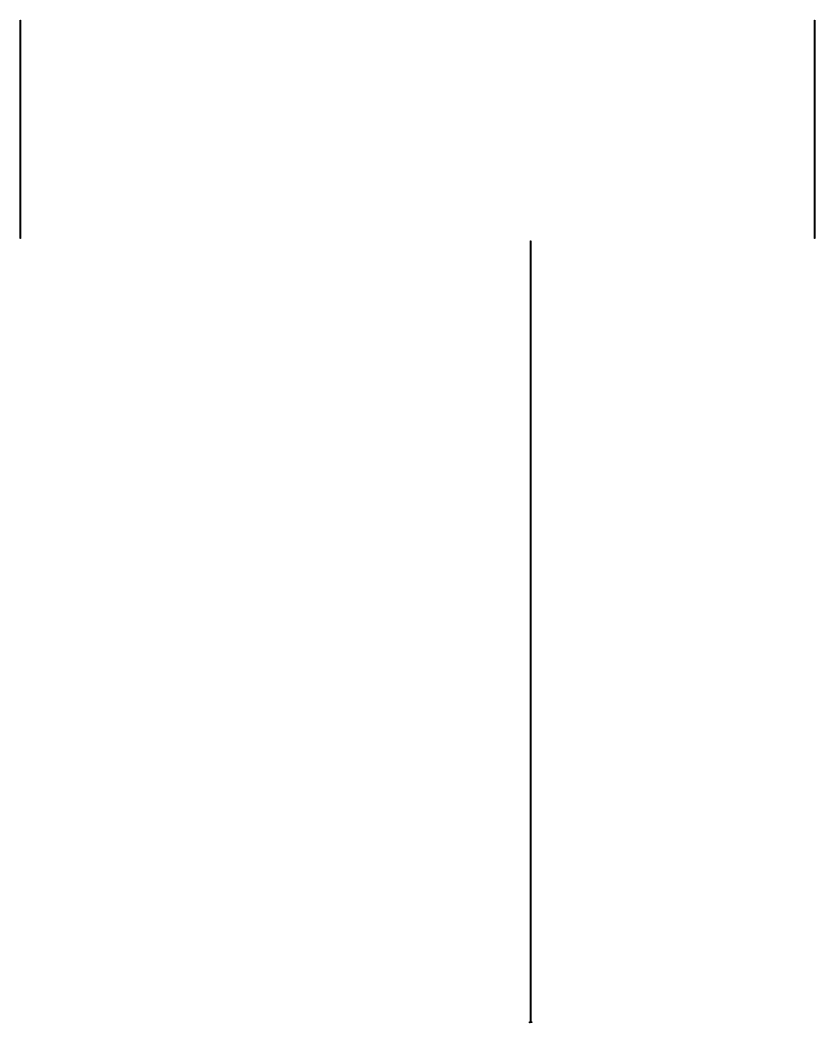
# Model space of a CAD drawing. Header units: millimetres. Extents: x -29 to 6.1, y -18.3 to 26.
import ezdxf

# ---------------------------------------------------------------- set-up
doc = ezdxf.new("R2010")
doc.units = ezdxf.units.MM

msp = doc.modelspace()

# ---------------------------------------------------------------- linework, layer by layer
for points in [[(-28.9745, 16.3575), (-28.9745, 26.0075), (-28.9545, 26.0075), (-28.9545, 16.3575)], [(6.1255, 16.3575), (6.1255, 26.0075), (6.1455, 26.0075), (6.1455, 16.3575)], [(-6.4245, -18.232077), (-6.4245, 16.2575), (-6.4045, 16.2575), (-6.4045, -18.232077)], [(-6.4645, -18.260894), (-6.4645, -18.240894), (-6.3645, -18.240894), (-6.3645, -18.260894)], [(-6.4645, -18.286493), (-6.4645, -18.266493), (-6.437862, -18.266493), (-6.437862, -18.286493)]]:
    msp.add_lwpolyline(points, close=True)

doc.saveas('drawing.dxf')
